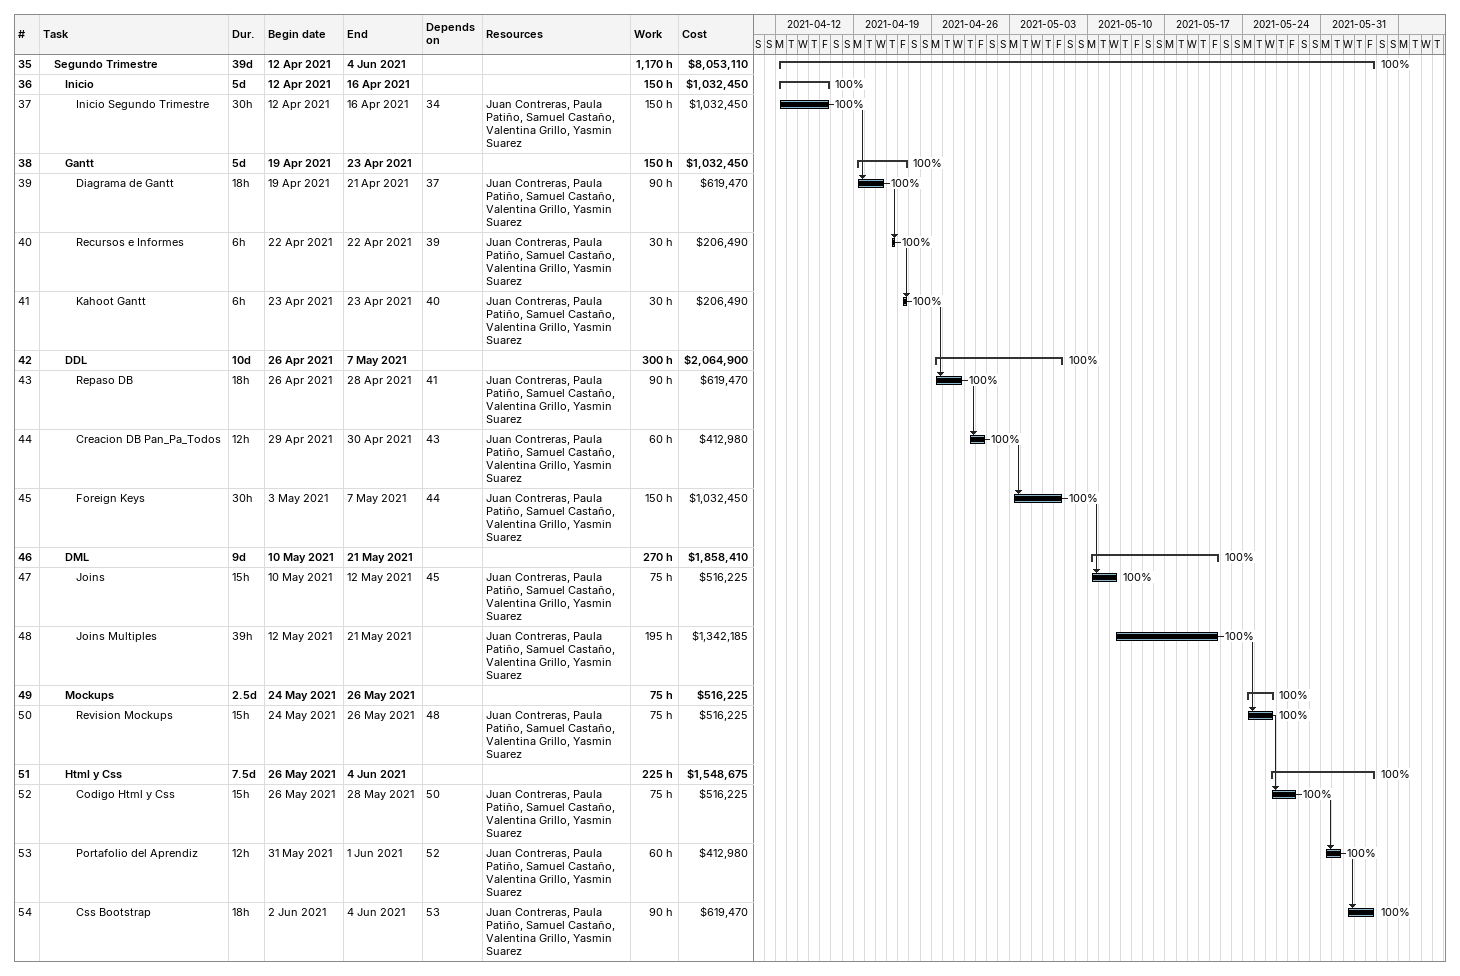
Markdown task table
| ID | Level | Task | Duration | Start | Finish | Predecessors | Resources | % complete | Work (h) | Cost ($) |
|---|---|---|---|---|---|---|---|---|---|---|
| 35 | 2 | **Segundo Trimestre** | 39d | 2021-04-12 | 2021-06-04 |  |  | 100 | 1170 | 8053110 |
| 36 | 3 | **Inicio** | 5d | 2021-04-12 | 2021-04-16 |  |  | 100 | 150 | 1032450 |
| 37 | 4 | Inicio Segundo Trimestre | 30h | 2021-04-12 | 2021-04-16 | 34 | Juan Contreras, Paula Patiño, Samuel Castaño, Valentina Grillo, Yasmin Suarez | 100 | 150 | 1032450 |
| 38 | 3 | **Gantt** | 5d | 2021-04-19 | 2021-04-23 |  |  | 100 | 150 | 1032450 |
| 39 | 4 | Diagrama de Gantt | 18h | 2021-04-19 | 2021-04-21 | 37 | Juan Contreras, Paula Patiño, Samuel Castaño, Valentina Grillo, Yasmin Suarez | 100 | 90 | 619470 |
| 40 | 4 | Recursos e Informes | 6h | 2021-04-22 | 2021-04-22 | 39 | Juan Contreras, Paula Patiño, Samuel Castaño, Valentina Grillo, Yasmin Suarez | 100 | 30 | 206490 |
| 41 | 4 | Kahoot Gantt | 6h | 2021-04-23 | 2021-04-23 | 40 | Juan Contreras, Paula Patiño, Samuel Castaño, Valentina Grillo, Yasmin Suarez | 100 | 30 | 206490 |
| 42 | 3 | **DDL** | 10d | 2021-04-26 | 2021-05-07 |  |  | 100 | 300 | 2064900 |
| 43 | 4 | Repaso DB | 18h | 2021-04-26 | 2021-04-28 | 41 | Juan Contreras, Paula Patiño, Samuel Castaño, Valentina Grillo, Yasmin Suarez | 100 | 90 | 619470 |
| 44 | 4 | Creacion DB Pan_Pa_Todos | 12h | 2021-04-29 | 2021-04-30 | 43 | Juan Contreras, Paula Patiño, Samuel Castaño, Valentina Grillo, Yasmin Suarez | 100 | 60 | 412980 |
| 45 | 4 | Foreign Keys | 30h | 2021-05-03 | 2021-05-07 | 44 | Juan Contreras, Paula Patiño, Samuel Castaño, Valentina Grillo, Yasmin Suarez | 100 | 150 | 1032450 |
| 46 | 3 | **DML** | 9d | 2021-05-10 | 2021-05-21 |  |  | 100 | 270 | 1858410 |
| 47 | 4 | Joins | 15h | 2021-05-10 | 2021-05-12 | 45 | Juan Contreras, Paula Patiño, Samuel Castaño, Valentina Grillo, Yasmin Suarez | 100 | 75 | 516225 |
| 48 | 4 | Joins Multiples | 39h | 2021-05-12 | 2021-05-21 |  | Juan Contreras, Paula Patiño, Samuel Castaño, Valentina Grillo, Yasmin Suarez | 100 | 195 | 1342185 |
| 49 | 3 | **Mockups** | 2.5d | 2021-05-24 | 2021-05-26 |  |  | 100 | 75 | 516225 |
| 50 | 4 | Revision Mockups | 15h | 2021-05-24 | 2021-05-26 | 48 | Juan Contreras, Paula Patiño, Samuel Castaño, Valentina Grillo, Yasmin Suarez | 100 | 75 | 516225 |
| 51 | 3 | **Html y Css** | 7.5d | 2021-05-26 | 2021-06-04 |  |  | 100 | 225 | 1548675 |
| 52 | 4 | Codigo Html y Css | 15h | 2021-05-26 | 2021-05-28 | 50 | Juan Contreras, Paula Patiño, Samuel Castaño, Valentina Grillo, Yasmin Suarez | 100 | 75 | 516225 |
| 53 | 4 | Portafolio del Aprendiz | 12h | 2021-05-31 | 2021-06-01 | 52 | Juan Contreras, Paula Patiño, Samuel Castaño, Valentina Grillo, Yasmin Suarez | 100 | 60 | 412980 |
| 54 | 4 | Css Bootstrap | 18h | 2021-06-02 | 2021-06-04 | 53 | Juan Contreras, Paula Patiño, Samuel Castaño, Valentina Grillo, Yasmin Suarez | 100 | 90 | 619470 |
